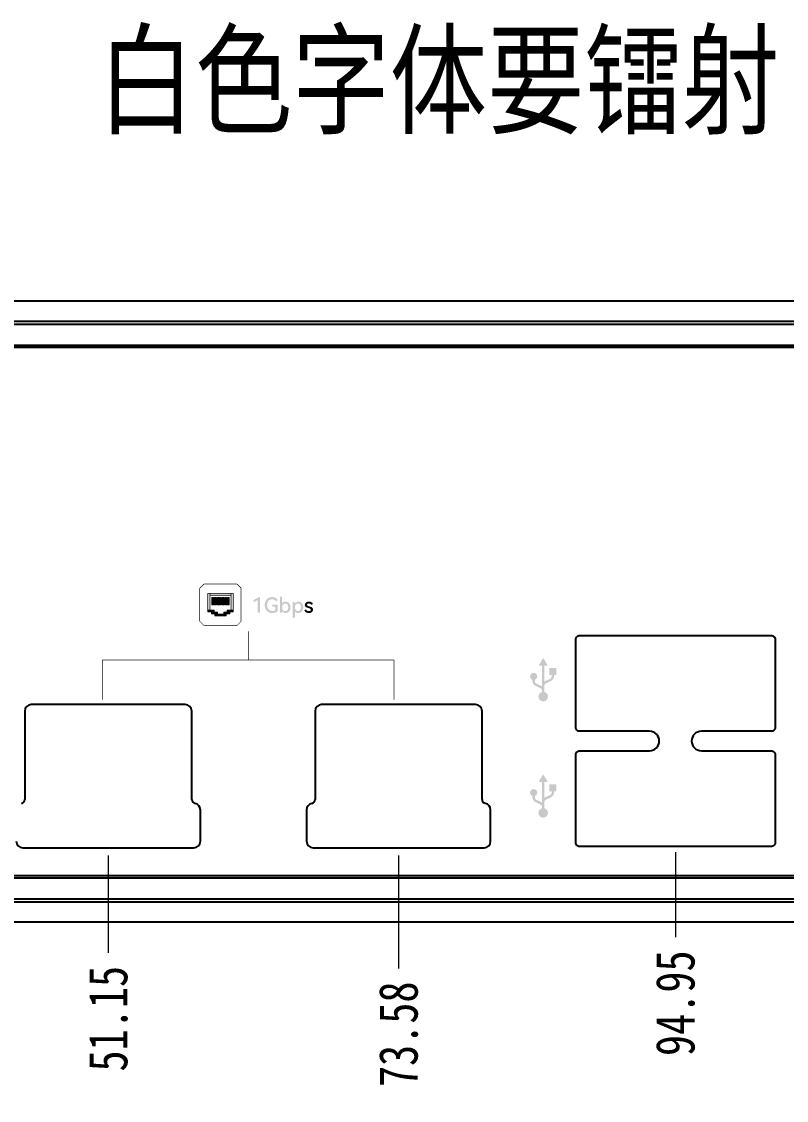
# Model space of a CAD drawing. Header units: millimetres. Extents: x 30573 to 30938, y 711 to 964.
# Drawn here: x 30699.2 to 30758.3, y 798.6 to 882 of the extents above; entities that cross this region are included whole.
import ezdxf
from ezdxf.enums import TextEntityAlignment as Align

# ---------------------------------------------------------------- set-up
doc = ezdxf.new("R2010")
doc.units = ezdxf.units.MM
for name, color, linetype in [('1', 1, 'Continuous'), ('MATER', 8, 'Continuous'), ('SECC', 6, 'Continuous'), ('SUS304', 7, 'Continuous')]:
    doc.layers.add(name, color=color, linetype=linetype)
doc.layers.add('DIM', color=4, linetype='Continuous', lineweight=13)
doc.styles.add('my', font='', dxfattribs={"width": 0.8})
doc.styles.get('my').set_extended_font_data('SimSun')
doc.dimstyles.new('1.0', dxfattribs={"dimtxt": 3, "dimasz": 0.8, "dimexe": 0.5, "dimexo": 0.5, "dimgap": 1, "dimtad": 0, "dimzin": 0, "dimdsep": 46, "dimtxsty": 'my', "dimcen": 0, "dimclrd": 4, "dimclre": 20, "dimclrt": 3, "dimazin": 0, "dimtfac": 1, "dimtofl": 0, "dimtmove": 0, "dimatfit": 3, "dimfxl": 1, "dimtolj": 1, "dimtzin": 0, "dimlwd": -1, "dimlwe": -1, "dimarcsym": 0})

# ---------------------------------------------------------------- blocks, each defined once
blk = doc.blocks.new('565566')
at = {"layer": '1', "lineweight": 15}
for points in [[(-3109.762, -389.931), (-2951.012, -389.931), (-2951.012, -434.381), (-3109.762, -434.381)], [(-3108.087, -391.556), (-2952.687, -391.556), (-2952.687, -432.756), (-3108.087, -432.756)]]:
    blk.add_lwpolyline(points, close=True, dxfattribs=at)
at = {"layer": 'SECC'}
blk.add_lwpolyline([(-2951.012, -434.381), (-3109.762, -434.381), (-3109.762, -389.931), (-2951.012, -389.931)], close=True, dxfattribs=at)
at = {"layer": 'SUS304', "color": 7, "linetype": 'Continuous'}
for p, q in [((-2951.084, -388.159), (-3109.69, -388.159)), ((-3109.516, -389.706), (-2951.258, -389.706)), ((-2952.826, -391.745), (-3107.948, -391.745)), ((-2952.826, -432.567), (-3107.948, -432.567)), ((-2951.258, -434.606), (-3109.516, -434.606)), ((-2951.084, -436.152), (-3109.69, -436.152))]:
    blk.add_line(p, q, dxfattribs=at)
blk = doc.blocks.new('*D56')
at = {"layer": 'Defpoints', "color": 0, "transparency": 16777216}
for p in [(30705.869, 818.011), (30660.528, 813.531), (30705.869, 809.976)]:
    blk.add_point(p, dxfattribs=at)
at = {"layer": 'DIM', "color": 20, "transparency": 16777216}
blk.add_line((30705.869, 817.511), (30705.869, 809.976), dxfattribs=at)
at = {"layer": 'DIM', "color": 3, "transparency": 16777216, "insert": (30705.869, 804.893), "char_height": 3, "attachment_point": 5, "rotation": 90, "style": 'my'}
blk.add_mtext('\\A1;51.15', dxfattribs=at)
blk = doc.blocks.new('*D57')
at = {"layer": 'Defpoints', "color": 0, "transparency": 16777216}
for p in [(30728.299, 818.011), (30660.258, 813.531), (30728.299, 808.774)]:
    blk.add_point(p, dxfattribs=at)
at = {"layer": 'DIM', "color": 20, "transparency": 16777216}
blk.add_line((30728.299, 817.511), (30728.299, 808.774), dxfattribs=at)
at = {"layer": 'DIM', "color": 3, "transparency": 16777216, "insert": (30728.299, 803.692), "char_height": 3, "attachment_point": 5, "rotation": 90, "style": 'my'}
blk.add_mtext('\\A1;73.58', dxfattribs=at)
blk = doc.blocks.new('*D58')
at = {"layer": 'Defpoints', "color": 0, "transparency": 16777216}
for p in [(30749.689, 818.264), (30658.278, 814.121), (30749.689, 811.2)]:
    blk.add_point(p, dxfattribs=at)
at = {"layer": 'DIM', "color": 20, "transparency": 16777216}
blk.add_line((30749.689, 817.764), (30749.689, 811.2), dxfattribs=at)
at = {"layer": 'DIM', "color": 3, "transparency": 16777216, "insert": (30749.689, 806.09), "char_height": 3, "attachment_point": 5, "rotation": 90, "style": 'my'}
blk.add_mtext('\\A1;94.95', dxfattribs=at)
blk = doc.blocks.new('*D59')
at = {"layer": 'Defpoints', "color": 0, "transparency": 16777216}
for p in [(30770.629, 818.121), (30654.719, 813.977), (30770.629, 811.314)]:
    blk.add_point(p, dxfattribs=at)
at = {"layer": 'DIM', "color": 20, "transparency": 16777216}
blk.add_line((30770.629, 817.621), (30770.629, 811.314), dxfattribs=at)
at = {"layer": 'DIM', "color": 3, "transparency": 16777216, "insert": (30770.629, 805.467), "char_height": 3, "attachment_point": 5, "rotation": 90, "style": 'my'}
blk.add_mtext('\\A1;115.25', dxfattribs=at)
blk = doc.blocks.new('*D52')
at = {"layer": 'Defpoints', "color": 0, "transparency": 16777216}
for p in [(30820.505, 841.551), (30789.304, 836.671), (30654.719, 814.121)]:
    blk.add_point(p, dxfattribs=at)
at = {"layer": 'DIM', "color": 20, "transparency": 16777216}
for p, q in [((30817.305, 836.671), (30818.905, 841.551)), ((30818.905, 841.551), (30820.505, 841.551)), ((30789.804, 836.671), (30817.305, 836.671))]:
    blk.add_line(p, q, dxfattribs=at)
at = {"layer": 'DIM', "color": 3, "transparency": 16777216, "insert": (30825.601, 841.551), "char_height": 3, "attachment_point": 5, "style": 'my'}
blk.add_mtext('\\A1;22.55', dxfattribs=at)
blk = doc.blocks.new('*D46')
at = {"layer": 'Defpoints', "color": 0, "transparency": 16777216}
for p in [(30813.469, 858.571), (30817.477, 858.571), (30654.719, 814.121)]:
    blk.add_point(p, dxfattribs=at)
at = {"layer": 'DIM', "color": 20, "transparency": 16777216}
blk.add_line((30813.969, 858.571), (30817.477, 858.571), dxfattribs=at)
at = {"layer": 'DIM', "color": 3, "transparency": 16777216, "insert": (30822.577, 858.571), "char_height": 3, "attachment_point": 5, "style": 'my'}
blk.add_mtext('\\A1;44.45', dxfattribs=at)
blk = doc.blocks.new('*D39')
at = {"layer": 'Defpoints', "color": 0, "transparency": 16777216}
for p in [(30813.469, 864.595), (30813.469, 858.571), (30654.719, 814.121)]:
    blk.add_point(p, dxfattribs=at)
at = {"layer": 'DIM', "color": 20, "transparency": 16777216}
blk.add_line((30813.469, 859.071), (30813.469, 864.595), dxfattribs=at)
at = {"layer": 'DIM', "color": 3, "transparency": 16777216, "insert": (30813.469, 870.415), "char_height": 3, "attachment_point": 5, "rotation": 90, "style": 'my'}
blk.add_mtext('\\A1;158.75', dxfattribs=at)
blk = doc.blocks.new('*D61')
at = {"layer": 'Defpoints', "color": 0, "transparency": 16777216}
for p in [(30789.304, 819.571), (30673.393, 815.427), (30789.304, 812.764)]:
    blk.add_point(p, dxfattribs=at)
at = {"layer": 'DIM', "color": 20, "transparency": 16777216}
blk.add_line((30789.304, 819.071), (30789.304, 812.764), dxfattribs=at)
at = {"layer": 'DIM', "color": 3, "transparency": 16777216, "insert": (30789.304, 806.904), "char_height": 3, "attachment_point": 5, "rotation": 90, "style": 'my'}
blk.add_mtext('\\A1;134.59', dxfattribs=at)

msp = doc.modelspace()

# ---------------------------------------------------------------- hatches: boundary and pattern name
at = {"layer": 'MATER'}
h = msp.add_hatch(color=0, dxfattribs=at)
h.dxf.hatch_style = 2
h.paths.add_polyline_path([(30713.721, 836.474), (30713.721, 837.77), (30713.54, 837.77), (30713.54, 836.474)])
h = msp.add_hatch(color=0, dxfattribs=at)
h.dxf.hatch_style = 2
h.paths.add_polyline_path([(30713.721, 837.615), (30715.355, 837.615), (30715.355, 837.77), (30713.721, 837.77)])
h = msp.add_hatch(color=0, dxfattribs=at)
h.dxf.hatch_style = 2
h.paths.add_polyline_path([(30714.006, 836.863), (30714.006, 837.459), (30713.851, 837.459), (30713.851, 836.863)])
h = msp.add_hatch(color=0, dxfattribs=at)
h.dxf.hatch_style = 2
h.paths.add_polyline_path([(30714.214, 836.863), (30714.214, 837.459), (30714.059, 837.459), (30714.059, 836.863)])
h = msp.add_hatch(color=0, dxfattribs=at)
h.dxf.hatch_style = 2
h.paths.add_polyline_path([(30714.421, 836.863), (30714.421, 837.459), (30714.266, 837.459), (30714.266, 836.863)])
h = msp.add_hatch(color=0, dxfattribs=at)
h.dxf.hatch_style = 2
h.paths.add_polyline_path([(30714.603, 836.863), (30714.603, 837.459), (30714.447, 837.459), (30714.447, 836.863)])
h = msp.add_hatch(color=0, dxfattribs=at)
h.dxf.hatch_style = 2
h.paths.add_polyline_path([(30714.81, 836.863), (30714.81, 837.459), (30714.655, 837.459), (30714.655, 836.863)])
h = msp.add_hatch(color=0, dxfattribs=at)
h.dxf.hatch_style = 2
h.paths.add_polyline_path([(30715.018, 836.863), (30715.018, 837.459), (30714.862, 837.459), (30714.862, 836.863)])
h = msp.add_hatch(color=0, dxfattribs=at)
h.dxf.hatch_style = 2
h.paths.add_polyline_path([(30715.225, 836.863), (30715.225, 837.459), (30715.069, 837.459), (30715.069, 836.863)])
h = msp.add_hatch(color=0, dxfattribs=at)
h.dxf.hatch_style = 2
h.paths.add_polyline_path([(30715.536, 836.474), (30715.536, 837.77), (30715.355, 837.77), (30715.355, 836.474)])
h = msp.add_hatch(color=7, dxfattribs=at)
h.dxf.hatch_style = 2
edge = h.paths.add_edge_path()
edge.add_spline(control_points=[(30717.109, 837.081), (30717.109, 837.081), (30717.109, 837.255), (30717.109, 837.255), (30717.109, 837.255), (30717.463, 837.459), (30717.463, 837.459), (30717.463, 837.459), (30717.598, 837.459), (30717.598, 837.459), (30717.598, 837.459), (30717.598, 836.262), (30717.598, 836.262), (30717.598, 836.262), (30717.42, 836.262), (30717.42, 836.262), (30717.42, 836.262), (30717.42, 837.257), (30717.42, 837.257), (30717.42, 837.257), (30717.109, 837.081), (30717.109, 837.081)], knot_values=[0, 0, 0, 0, 1, 1, 1, 2, 2, 2, 3, 3, 3, 4, 4, 4, 5, 5, 5, 6, 6, 6, 7, 7, 7, 7], degree=3, periodic=0)
h = msp.add_hatch(color=7, dxfattribs=at)
h.dxf.hatch_style = 2
edge = h.paths.add_edge_path()
edge.add_spline(control_points=[(30718.544, 836.746), (30718.544, 836.746), (30718.544, 836.901), (30718.544, 836.901), (30718.544, 836.901), (30718.962, 836.901), (30718.962, 836.901), (30718.962, 836.901), (30718.962, 836.427), (30718.962, 836.427), (30718.926, 836.374), (30718.87, 836.33), (30718.795, 836.296), (30718.719, 836.262), (30718.634, 836.244), (30718.541, 836.244), (30718.429, 836.244), (30718.328, 836.27), (30718.24, 836.322), (30718.152, 836.374), (30718.083, 836.447), (30718.033, 836.541), (30717.983, 836.635), (30717.958, 836.742), (30717.958, 836.863), (30717.958, 836.984), (30717.983, 837.091), (30718.034, 837.184), (30718.084, 837.277), (30718.153, 837.349), (30718.241, 837.401), (30718.329, 837.452), (30718.426, 837.477), (30718.533, 837.477), (30718.633, 837.477), (30718.721, 837.456), (30718.796, 837.413), (30718.872, 837.37), (30718.925, 837.311), (30718.957, 837.237), (30718.957, 837.237), (30718.813, 837.154), (30718.813, 837.154), (30718.788, 837.203), (30718.751, 837.242), (30718.701, 837.272), (30718.651, 837.302), (30718.592, 837.317), (30718.526, 837.317), (30718.452, 837.317), (30718.386, 837.299), (30718.328, 837.261), (30718.269, 837.223), (30718.224, 837.17), (30718.191, 837.101), (30718.159, 837.032), (30718.142, 836.953), (30718.142, 836.863), (30718.142, 836.772), (30718.159, 836.692), (30718.193, 836.622), (30718.227, 836.553), (30718.274, 836.5), (30718.337, 836.462), (30718.399, 836.424), (30718.47, 836.404), (30718.552, 836.404), (30718.657, 836.404), (30718.735, 836.432), (30718.787, 836.488), (30718.787, 836.488), (30718.787, 836.746), (30718.787, 836.746), (30718.787, 836.746), (30718.544, 836.746), (30718.544, 836.746)], knot_values=[0, 0, 0, 0, 1, 1, 1, 2, 2, 2, 3, 3, 3, 4, 4, 4, 5, 5, 5, 6, 6, 6, 7, 7, 7, 8, 8, 8, 9, 9, 9, 10, 10, 10, 11, 11, 11, 12, 12, 12, 13, 13, 13, 14, 14, 14, 15, 15, 15, 16, 16, 16, 17, 17, 17, 18, 18, 18, 19, 19, 19, 20, 20, 20, 21, 21, 21, 22, 22, 22, 23, 23, 23, 24, 24, 24, 25, 25, 25, 25], degree=3, periodic=0)
h = msp.add_hatch(color=7, dxfattribs=at)
h.dxf.hatch_style = 2
edge = h.paths.add_edge_path()
edge.add_spline(control_points=[(30719.711, 836.472), (30719.753, 836.524), (30719.774, 836.596), (30719.774, 836.687), (30719.774, 836.777), (30719.753, 836.848), (30719.711, 836.898), (30719.67, 836.949), (30719.615, 836.974), (30719.545, 836.974), (30719.478, 836.974), (30719.422, 836.951), (30719.374, 836.904), (30719.327, 836.857), (30719.303, 836.785), (30719.303, 836.687), (30719.303, 836.588), (30719.327, 836.514), (30719.374, 836.467), (30719.422, 836.419), (30719.478, 836.395), (30719.545, 836.395), (30719.614, 836.395), (30719.669, 836.421), (30719.711, 836.472)], knot_values=[0, 0, 0, 0, 1, 1, 1, 2, 2, 2, 3, 3, 3, 4, 4, 4, 5, 5, 5, 6, 6, 6, 7, 7, 7, 8, 8, 8, 8], degree=3, periodic=0)
edge = h.paths.add_edge_path()
edge.add_spline(control_points=[(30719.758, 837.076), (30719.815, 837.041), (30719.861, 836.99), (30719.896, 836.923), (30719.931, 836.856), (30719.948, 836.777), (30719.948, 836.687), (30719.948, 836.596), (30719.931, 836.516), (30719.896, 836.449), (30719.861, 836.382), (30719.815, 836.332), (30719.758, 836.297), (30719.701, 836.262), (30719.64, 836.244), (30719.574, 836.244), (30719.518, 836.244), (30719.464, 836.257), (30719.414, 836.284), (30719.364, 836.31), (30719.324, 836.349), (30719.293, 836.401), (30719.289, 836.359), (30719.286, 836.312), (30719.284, 836.262), (30719.284, 836.262), (30719.135, 836.262), (30719.135, 836.262), (30719.135, 836.262), (30719.135, 837.505), (30719.135, 837.505), (30719.135, 837.505), (30719.303, 837.505), (30719.303, 837.505), (30719.303, 837.505), (30719.303, 836.986), (30719.303, 836.986), (30719.334, 837.034), (30719.373, 837.07), (30719.42, 837.094), (30719.467, 837.118), (30719.519, 837.13), (30719.574, 837.13), (30719.64, 837.13), (30719.701, 837.112), (30719.758, 837.076)], knot_values=[0, 0, 0, 0, 1, 1, 1, 2, 2, 2, 3, 3, 3, 4, 4, 4, 5, 5, 5, 6, 6, 6, 7, 7, 7, 8, 8, 8, 9, 9, 9, 10, 10, 10, 11, 11, 11, 12, 12, 12, 13, 13, 13, 14, 14, 14, 15, 15, 15, 15], degree=3, periodic=0)
h = msp.add_hatch(color=7, dxfattribs=at)
h.dxf.hatch_style = 2
edge = h.paths.add_edge_path()
edge.add_spline(control_points=[(30720.695, 836.474), (30720.736, 836.524), (30720.757, 836.596), (30720.757, 836.687), (30720.757, 836.777), (30720.736, 836.848), (30720.694, 836.9), (30720.652, 836.952), (30720.597, 836.978), (30720.528, 836.978), (30720.462, 836.978), (30720.405, 836.954), (30720.357, 836.906), (30720.31, 836.858), (30720.286, 836.785), (30720.286, 836.687), (30720.286, 836.588), (30720.31, 836.515), (30720.357, 836.468), (30720.405, 836.421), (30720.462, 836.398), (30720.528, 836.398), (30720.598, 836.398), (30720.653, 836.423), (30720.695, 836.474)], knot_values=[0, 0, 0, 0, 1, 1, 1, 2, 2, 2, 3, 3, 3, 4, 4, 4, 5, 5, 5, 6, 6, 6, 7, 7, 7, 8, 8, 8, 8], degree=3, periodic=0)
edge = h.paths.add_edge_path()
edge.add_spline(control_points=[(30720.741, 837.076), (30720.798, 837.041), (30720.844, 836.99), (30720.879, 836.923), (30720.914, 836.856), (30720.931, 836.777), (30720.931, 836.687), (30720.931, 836.596), (30720.914, 836.516), (30720.879, 836.449), (30720.844, 836.382), (30720.798, 836.332), (30720.741, 836.297), (30720.684, 836.262), (30720.623, 836.244), (30720.557, 836.244), (30720.503, 836.244), (30720.452, 836.256), (30720.404, 836.28), (30720.356, 836.304), (30720.317, 836.34), (30720.286, 836.388), (30720.286, 836.388), (30720.286, 835.884), (30720.286, 835.884), (30720.286, 835.884), (30720.118, 835.884), (30720.118, 835.884), (30720.118, 835.884), (30720.118, 837.11), (30720.118, 837.11), (30720.118, 837.11), (30720.267, 837.11), (30720.267, 837.11), (30720.269, 837.055), (30720.272, 837.009), (30720.277, 836.971), (30720.307, 837.023), (30720.347, 837.063), (30720.397, 837.09), (30720.446, 837.116), (30720.5, 837.13), (30720.557, 837.13), (30720.623, 837.13), (30720.684, 837.112), (30720.741, 837.076)], knot_values=[0, 0, 0, 0, 1, 1, 1, 2, 2, 2, 3, 3, 3, 4, 4, 4, 5, 5, 5, 6, 6, 6, 7, 7, 7, 8, 8, 8, 9, 9, 9, 10, 10, 10, 11, 11, 11, 12, 12, 12, 13, 13, 13, 14, 14, 14, 15, 15, 15, 15], degree=3, periodic=0)
h = msp.add_hatch(color=7, dxfattribs=at)
h.dxf.hatch_style = 2
edge = h.paths.add_edge_path()
edge.add_spline(control_points=[(30721.6, 836.316), (30721.54, 836.268), (30721.461, 836.244), (30721.364, 836.244), (30721.278, 836.244), (30721.204, 836.263), (30721.144, 836.3), (30721.083, 836.337), (30721.042, 836.388), (30721.021, 836.453), (30721.021, 836.453), (30721.147, 836.527), (30721.147, 836.527), (30721.165, 836.481), (30721.193, 836.447), (30721.23, 836.423), (30721.267, 836.4), (30721.312, 836.388), (30721.364, 836.388), (30721.411, 836.388), (30721.448, 836.398), (30721.476, 836.417), (30721.504, 836.436), (30721.518, 836.462), (30721.518, 836.496), (30721.518, 836.522), (30721.509, 836.544), (30721.492, 836.56), (30721.475, 836.577), (30721.454, 836.591), (30721.429, 836.6), (30721.403, 836.61), (30721.368, 836.622), (30721.323, 836.635), (30721.264, 836.651), (30721.217, 836.667), (30721.182, 836.682), (30721.147, 836.697), (30721.116, 836.72), (30721.09, 836.75), (30721.065, 836.78), (30721.052, 836.82), (30721.052, 836.87), (30721.052, 836.922), (30721.067, 836.968), (30721.095, 837.008), (30721.124, 837.048), (30721.163, 837.078), (30721.211, 837.099), (30721.26, 837.119), (30721.313, 837.13), (30721.372, 837.13), (30721.449, 837.13), (30721.516, 837.113), (30721.571, 837.079), (30721.626, 837.045), (30721.662, 836.999), (30721.681, 836.942), (30721.681, 836.942), (30721.555, 836.87), (30721.555, 836.87), (30721.539, 836.906), (30721.515, 836.934), (30721.482, 836.953), (30721.45, 836.973), (30721.412, 836.983), (30721.367, 836.983), (30721.325, 836.983), (30721.291, 836.974), (30721.264, 836.957), (30721.238, 836.94), (30721.225, 836.916), (30721.225, 836.885), (30721.225, 836.861), (30721.233, 836.841), (30721.249, 836.827), (30721.265, 836.812), (30721.285, 836.8), (30721.308, 836.791), (30721.332, 836.781), (30721.366, 836.771), (30721.41, 836.759), (30721.469, 836.742), (30721.517, 836.726), (30721.554, 836.71), (30721.592, 836.694), (30721.624, 836.669), (30721.651, 836.636), (30721.677, 836.604), (30721.691, 836.561), (30721.691, 836.507), (30721.691, 836.428), (30721.66, 836.364), (30721.6, 836.316)], knot_values=[0, 0, 0, 0, 1, 1, 1, 2, 2, 2, 3, 3, 3, 4, 4, 4, 5, 5, 5, 6, 6, 6, 7, 7, 7, 8, 8, 8, 9, 9, 9, 10, 10, 10, 11, 11, 11, 12, 12, 12, 13, 13, 13, 14, 14, 14, 15, 15, 15, 16, 16, 16, 17, 17, 17, 18, 18, 18, 19, 19, 19, 20, 20, 20, 21, 21, 21, 22, 22, 22, 23, 23, 23, 24, 24, 24, 25, 25, 25, 26, 26, 26, 27, 27, 27, 28, 28, 28, 29, 29, 29, 30, 30, 30, 31, 31, 31, 31], degree=3, periodic=0)
h = msp.add_hatch(color=0, dxfattribs=at)
h.dxf.hatch_style = 2
h.paths.add_polyline_path([(30713.54, 836.318), (30714.058, 836.318), (30714.058, 836.474), (30713.54, 836.474)])
h = msp.add_hatch(color=0, dxfattribs=at)
h.dxf.hatch_style = 2
h.paths.add_polyline_path([(30713.825, 836.163), (30714.318, 836.163), (30714.318, 836.318), (30713.825, 836.318)])
h = msp.add_hatch(color=0, dxfattribs=at)
h.dxf.hatch_style = 2
h.paths.add_polyline_path([(30714.784, 836.163), (30715.277, 836.163), (30715.277, 836.318), (30714.784, 836.318)])
h = msp.add_hatch(color=0, dxfattribs=at)
h.dxf.hatch_style = 2
h.paths.add_polyline_path([(30715.044, 836.318), (30715.536, 836.318), (30715.536, 836.474), (30715.044, 836.474)])
h = msp.add_hatch(color=0, dxfattribs=at)
h.dxf.hatch_style = 2
h.paths.add_polyline_path([(30714.084, 836.007), (30714.992, 836.007), (30714.992, 836.163), (30714.084, 836.163)])
h = msp.add_hatch(color=7, dxfattribs=at)
h.dxf.hatch_style = 2
edge = h.paths.add_edge_path()
edge.add_spline(control_points=[(30739.434, 832.715), (30739.441, 832.73), (30739.457, 832.738), (30739.473, 832.738), (30739.488, 832.738), (30739.504, 832.73), (30739.512, 832.715), (30739.512, 832.715), (30739.788, 832.254), (30739.788, 832.254), (30739.793, 832.247), (30739.796, 832.239), (30739.796, 832.231), (30739.796, 832.222), (30739.794, 832.215), (30739.79, 832.207), (30739.782, 832.193), (30739.766, 832.184), (30739.749, 832.184), (30739.749, 832.184), (30739.565, 832.184), (30739.565, 832.184), (30739.565, 832.184), (30739.565, 830.947), (30739.565, 830.947), (30739.637, 830.993), (30739.722, 831.032), (30739.803, 831.067), (30739.959, 831.136), (30740.119, 831.207), (30740.119, 831.307), (30740.119, 831.307), (30740.119, 831.446), (30740.119, 831.446), (30740.119, 831.446), (30739.98, 831.446), (30739.98, 831.446), (30739.954, 831.446), (30739.934, 831.466), (30739.934, 831.492), (30739.934, 831.492), (30739.934, 831.954), (30739.934, 831.954), (30739.934, 831.98), (30739.954, 832), (30739.98, 832), (30739.98, 832), (30740.442, 832), (30740.442, 832), (30740.468, 832), (30740.488, 831.98), (30740.488, 831.954), (30740.488, 831.954), (30740.488, 831.492), (30740.488, 831.492), (30740.488, 831.467), (30740.468, 831.446), (30740.443, 831.446), (30740.443, 831.446), (30740.442, 831.446), (30740.442, 831.446), (30740.442, 831.446), (30740.303, 831.446), (30740.303, 831.446), (30740.303, 831.446), (30740.303, 831.307), (30740.303, 831.307), (30740.303, 831.087), (30740.077, 830.987), (30739.878, 830.898), (30739.723, 830.83), (30739.565, 830.759), (30739.565, 830.661), (30739.565, 830.661), (30739.565, 830.142), (30739.565, 830.142), (30739.723, 830.1), (30739.842, 829.956), (30739.842, 829.784), (30739.842, 829.581), (30739.676, 829.415), (30739.472, 829.415), (30739.269, 829.415), (30739.103, 829.581), (30739.103, 829.784), (30739.103, 829.956), (30739.222, 830.1), (30739.38, 830.142), (30739.38, 830.142), (30739.38, 830.292), (30739.38, 830.292), (30739.38, 830.39), (30739.222, 830.461), (30739.067, 830.529), (30738.868, 830.618), (30738.642, 830.717), (30738.642, 830.938), (30738.642, 830.938), (30738.642, 831.093), (30738.642, 831.093), (30738.531, 831.132), (30738.457, 831.236), (30738.457, 831.354), (30738.461, 831.507), (30738.588, 831.627), (30738.741, 831.623), (30738.889, 831.62), (30739.007, 831.501), (30739.011, 831.354), (30739.011, 831.236), (30738.937, 831.132), (30738.826, 831.093), (30738.826, 831.093), (30738.826, 830.938), (30738.826, 830.938), (30738.826, 830.837), (30738.986, 830.767), (30739.142, 830.697), (30739.223, 830.663), (30739.308, 830.624), (30739.38, 830.578), (30739.38, 830.578), (30739.38, 832.184), (30739.38, 832.184), (30739.38, 832.184), (30739.196, 832.184), (30739.196, 832.184), (30739.178, 832.184), (30739.164, 832.193), (30739.155, 832.207), (30739.146, 832.222), (30739.148, 832.241), (30739.157, 832.254), (30739.157, 832.254), (30739.434, 832.715), (30739.434, 832.715)], knot_values=[0, 0, 0, 0, 1, 1, 1, 2, 2, 2, 3, 3, 3, 4, 4, 4, 5, 5, 5, 6, 6, 6, 7, 7, 7, 8, 8, 8, 9, 9, 9, 10, 10, 10, 11, 11, 11, 12, 12, 12, 13, 13, 13, 14, 14, 14, 15, 15, 15, 16, 16, 16, 17, 17, 17, 18, 18, 18, 19, 19, 19, 20, 20, 20, 21, 21, 21, 22, 22, 22, 23, 23, 23, 24, 24, 24, 25, 25, 25, 26, 26, 26, 27, 27, 27, 28, 28, 28, 29, 29, 29, 30, 30, 30, 31, 31, 31, 32, 32, 32, 33, 33, 33, 34, 34, 34, 35, 35, 35, 36, 36, 36, 37, 37, 37, 38, 38, 38, 39, 39, 39, 40, 40, 40, 41, 41, 41, 42, 42, 42, 43, 43, 43, 44, 44, 44, 45, 45, 45, 45], degree=3, periodic=0)
h = msp.add_hatch(color=7, dxfattribs=at)
h.dxf.hatch_style = 2
edge = h.paths.add_edge_path()
edge.add_spline(control_points=[(30739.434, 823.729), (30739.441, 823.744), (30739.457, 823.752), (30739.473, 823.752), (30739.488, 823.752), (30739.504, 823.744), (30739.512, 823.729), (30739.512, 823.729), (30739.788, 823.268), (30739.788, 823.268), (30739.793, 823.261), (30739.796, 823.253), (30739.796, 823.244), (30739.796, 823.236), (30739.794, 823.228), (30739.79, 823.221), (30739.782, 823.207), (30739.766, 823.198), (30739.749, 823.198), (30739.749, 823.198), (30739.565, 823.198), (30739.565, 823.198), (30739.565, 823.198), (30739.565, 821.961), (30739.565, 821.961), (30739.637, 822.007), (30739.722, 822.046), (30739.803, 822.081), (30739.959, 822.15), (30740.119, 822.22), (30740.119, 822.321), (30740.119, 822.321), (30740.119, 822.46), (30740.119, 822.46), (30740.119, 822.46), (30739.98, 822.46), (30739.98, 822.46), (30739.954, 822.46), (30739.934, 822.48), (30739.934, 822.506), (30739.934, 822.506), (30739.934, 822.968), (30739.934, 822.968), (30739.934, 822.993), (30739.954, 823.014), (30739.98, 823.014), (30739.98, 823.014), (30740.442, 823.014), (30740.442, 823.014), (30740.468, 823.014), (30740.488, 822.993), (30740.488, 822.968), (30740.488, 822.968), (30740.488, 822.506), (30740.488, 822.506), (30740.488, 822.481), (30740.468, 822.46), (30740.443, 822.46), (30740.443, 822.46), (30740.442, 822.46), (30740.442, 822.46), (30740.442, 822.46), (30740.303, 822.46), (30740.303, 822.46), (30740.303, 822.46), (30740.303, 822.321), (30740.303, 822.321), (30740.303, 822.101), (30740.077, 822.001), (30739.878, 821.912), (30739.723, 821.844), (30739.565, 821.773), (30739.565, 821.675), (30739.565, 821.675), (30739.565, 821.156), (30739.565, 821.156), (30739.723, 821.114), (30739.842, 820.97), (30739.842, 820.798), (30739.842, 820.595), (30739.676, 820.429), (30739.472, 820.429), (30739.269, 820.429), (30739.103, 820.595), (30739.103, 820.798), (30739.103, 820.97), (30739.222, 821.114), (30739.38, 821.156), (30739.38, 821.156), (30739.38, 821.306), (30739.38, 821.306), (30739.38, 821.404), (30739.222, 821.475), (30739.067, 821.542), (30738.868, 821.632), (30738.642, 821.731), (30738.642, 821.952), (30738.642, 821.952), (30738.642, 822.106), (30738.642, 822.106), (30738.531, 822.145), (30738.457, 822.25), (30738.457, 822.368), (30738.461, 822.52), (30738.588, 822.641), (30738.741, 822.637), (30738.889, 822.633), (30739.007, 822.515), (30739.011, 822.368), (30739.011, 822.25), (30738.937, 822.145), (30738.826, 822.106), (30738.826, 822.106), (30738.826, 821.952), (30738.826, 821.952), (30738.826, 821.851), (30738.986, 821.78), (30739.142, 821.711), (30739.223, 821.677), (30739.308, 821.638), (30739.38, 821.592), (30739.38, 821.592), (30739.38, 823.198), (30739.38, 823.198), (30739.38, 823.198), (30739.196, 823.198), (30739.196, 823.198), (30739.178, 823.198), (30739.164, 823.207), (30739.155, 823.221), (30739.146, 823.236), (30739.148, 823.255), (30739.157, 823.268), (30739.157, 823.268), (30739.434, 823.729), (30739.434, 823.729)], knot_values=[0, 0, 0, 0, 1, 1, 1, 2, 2, 2, 3, 3, 3, 4, 4, 4, 5, 5, 5, 6, 6, 6, 7, 7, 7, 8, 8, 8, 9, 9, 9, 10, 10, 10, 11, 11, 11, 12, 12, 12, 13, 13, 13, 14, 14, 14, 15, 15, 15, 16, 16, 16, 17, 17, 17, 18, 18, 18, 19, 19, 19, 20, 20, 20, 21, 21, 21, 22, 22, 22, 23, 23, 23, 24, 24, 24, 25, 25, 25, 26, 26, 26, 27, 27, 27, 28, 28, 28, 29, 29, 29, 30, 30, 30, 31, 31, 31, 32, 32, 32, 33, 33, 33, 34, 34, 34, 35, 35, 35, 36, 36, 36, 37, 37, 37, 38, 38, 38, 39, 39, 39, 40, 40, 40, 41, 41, 41, 42, 42, 42, 43, 43, 43, 44, 44, 44, 45, 45, 45, 45], degree=3, periodic=0)

# ---------------------------------------------------------------- linework, layer by layer
at = {"color": 6, "linetype": 'Continuous'}
for p, q in [((30711.819, 829.171), (30699.919, 829.171)), ((30734.249, 829.171), (30722.349, 829.171)), ((30699.419, 828.671), (30699.419, 821.824)), ((30712.319, 821.824), (30712.319, 828.671)), ((30721.849, 828.671), (30721.849, 821.824)), ((30734.749, 821.824), (30734.749, 828.671)), ((30712.982, 818.611), (30712.982, 821.036)), ((30721.187, 821.036), (30721.187, 818.611)), ((30735.412, 818.611), (30735.412, 821.036)), ((30699.257, 818.111), (30712.482, 818.111)), ((30721.687, 818.111), (30734.912, 818.111))]:
    msp.add_line(p, q, dxfattribs=at)
for centre, radius, start, end in [((30699.919, 828.671), 0.5, 90, 180), ((30711.819, 828.671), 0.5, 0, 90), ((30722.349, 828.671), 0.5, 90, 180), ((30734.249, 828.671), 0.5, 0, 90), ((30699.119, 821.824), 0.3, 279.90637, 0), ((30712.619, 821.824), 0.3, 180, 260.09363), ((30712.482, 821.036), 0.5, 0, 80.09363), ((30721.687, 821.036), 0.5, 99.90637, 180), ((30721.549, 821.824), 0.3, 279.90637, 0), ((30735.049, 821.824), 0.3, 180, 260.09363), ((30734.912, 821.036), 0.5, 0, 80.09363), ((30699.257, 818.611), 0.5, 180, 270), ((30712.482, 818.611), 0.5, 270, 0), ((30721.687, 818.611), 0.5, 180, 270), ((30734.912, 818.611), 0.5, 270, 0)]:
    msp.add_arc(centre, radius, start, end, dxfattribs=at)
at = {"layer": '1'}
msp.add_lwpolyline([(30656.394, 856.946), (30811.794, 856.946), (30811.794, 815.746), (30656.394, 815.746)], close=True, dxfattribs=at)
msp.add_lwpolyline([(30656.394, 856.946), (30811.794, 856.946), (30811.794, 815.746), (30656.394, 815.746)], close=True, dxfattribs=at)
msp.add_lwpolyline([(30656.394, 856.946), (30811.794, 856.946), (30811.794, 815.746), (30656.394, 815.746)], close=True, dxfattribs=at)
msp.add_lwpolyline([(30656.394, 856.946), (30811.794, 856.946), (30811.794, 815.746), (30656.394, 815.746)], close=True, dxfattribs=at)
msp.add_lwpolyline([(30656.394, 856.946), (30811.794, 856.946), (30811.794, 815.746), (30656.394, 815.746)], close=True, dxfattribs=at)
msp.add_lwpolyline([(30656.394, 856.946), (30811.794, 856.946), (30811.794, 815.746), (30656.394, 815.746)], close=True, dxfattribs=at)
msp.add_lwpolyline([(30656.394, 856.946), (30811.794, 856.946), (30811.794, 815.746), (30656.394, 815.746)], close=True, dxfattribs=at)
msp.add_lwpolyline([(30656.394, 856.946), (30811.794, 856.946), (30811.794, 815.746), (30656.394, 815.746)], close=True, dxfattribs=at)
msp.add_lwpolyline([(30656.394, 856.946), (30811.794, 856.946), (30811.794, 815.746), (30656.394, 815.746)], close=True, dxfattribs=at)
msp.add_lwpolyline([(30656.394, 856.946), (30811.794, 856.946), (30811.794, 815.746), (30656.394, 815.746)], close=True, dxfattribs=at)
msp.add_lwpolyline([(30656.394, 856.946), (30811.794, 856.946), (30811.794, 815.746), (30656.394, 815.746)], close=True, dxfattribs=at)
msp.add_lwpolyline([(30656.394, 856.946), (30811.794, 856.946), (30811.794, 815.746), (30656.394, 815.746)], close=True, dxfattribs=at)
msp.add_lwpolyline([(30656.394, 856.946), (30811.794, 856.946), (30811.794, 815.746), (30656.394, 815.746)], close=True, dxfattribs=at)
at = {"layer": 'MATER', "color": 0, "lineweight": 18, "const_width": 0.05}
for points in [[(30712.941, 838.16), (30713.26, 838.479)], [(30712.941, 835.604), (30712.941, 835.714), (30712.941, 836.004), (30712.941, 836.882), (30712.941, 837.761), (30712.941, 838.05), (30712.941, 838.16)], [(30713.26, 838.479), (30713.37, 838.479), (30713.66, 838.479), (30714.538, 838.479), (30715.417, 838.479), (30715.706, 838.479), (30715.816, 838.479)], [(30715.816, 838.479), (30716.135, 838.16)], [(30716.135, 838.16), (30716.135, 838.05), (30716.135, 837.761), (30716.135, 836.882), (30716.135, 836.004), (30716.135, 835.714), (30716.135, 835.604)], [(30713.26, 835.285), (30712.941, 835.604)], [(30716.135, 835.604), (30715.816, 835.285)], [(30715.816, 835.285), (30715.706, 835.285), (30715.417, 835.285), (30714.538, 835.285), (30713.66, 835.285), (30713.37, 835.285), (30713.26, 835.285)]]:
    msp.add_lwpolyline(points, dxfattribs=at)
at = {"layer": 'MATER', "color": 0, "const_width": 0.05}
for points in [[(30713.721, 837.77), (30713.54, 837.77)], [(30713.54, 837.77), (30713.54, 836.474)], [(30713.721, 836.474), (30713.721, 837.77)], [(30715.355, 837.77), (30713.721, 837.77)], [(30713.721, 837.77), (30713.721, 837.615)], [(30713.721, 837.615), (30715.355, 837.615)], [(30714.006, 837.459), (30713.851, 837.459)], [(30713.851, 837.459), (30713.851, 836.863)], [(30714.006, 836.863), (30714.006, 837.459)], [(30714.214, 837.459), (30714.059, 837.459)], [(30714.059, 837.459), (30714.059, 836.863)], [(30714.214, 836.863), (30714.214, 837.459)], [(30714.421, 837.459), (30714.266, 837.459)], [(30714.266, 837.459), (30714.266, 836.863)], [(30714.421, 836.863), (30714.421, 837.459)], [(30714.603, 837.459), (30714.447, 837.459)], [(30714.447, 837.459), (30714.447, 836.863)], [(30714.603, 836.863), (30714.603, 837.459)], [(30714.81, 837.459), (30714.655, 837.459)], [(30714.655, 837.459), (30714.655, 836.863)], [(30714.81, 836.863), (30714.81, 837.459)], [(30715.018, 837.459), (30714.862, 837.459)], [(30714.862, 837.459), (30714.862, 836.863)], [(30715.018, 836.863), (30715.018, 837.459)], [(30715.225, 837.459), (30715.069, 837.459)], [(30715.069, 837.459), (30715.069, 836.863)], [(30715.225, 836.863), (30715.225, 837.459)], [(30715.536, 837.77), (30715.355, 837.77)], [(30715.355, 837.77), (30715.355, 836.474)], [(30715.355, 837.615), (30715.355, 837.77)], [(30715.536, 836.474), (30715.536, 837.77)], [(30713.54, 836.474), (30713.721, 836.474)], [(30714.058, 836.474), (30713.54, 836.474)], [(30713.54, 836.474), (30713.54, 836.318)], [(30713.54, 836.318), (30714.058, 836.318)], [(30714.318, 836.318), (30713.825, 836.318)], [(30713.825, 836.318), (30713.825, 836.163)], [(30713.851, 836.863), (30714.006, 836.863)], [(30714.058, 836.318), (30714.058, 836.474)], [(30714.059, 836.863), (30714.214, 836.863)], [(30714.266, 836.863), (30714.421, 836.863)], [(30714.318, 836.163), (30714.318, 836.318)], [(30714.447, 836.863), (30714.603, 836.863)], [(30714.655, 836.863), (30714.81, 836.863)], [(30715.277, 836.318), (30714.784, 836.318)], [(30714.784, 836.318), (30714.784, 836.163)], [(30714.862, 836.863), (30715.018, 836.863)], [(30715.536, 836.474), (30715.044, 836.474)], [(30715.044, 836.474), (30715.044, 836.318)], [(30715.044, 836.318), (30715.536, 836.318)], [(30715.069, 836.863), (30715.225, 836.863)], [(30715.277, 836.163), (30715.277, 836.318)], [(30715.355, 836.474), (30715.536, 836.474)], [(30715.536, 836.318), (30715.536, 836.474)], [(30713.825, 836.163), (30714.318, 836.163)], [(30714.992, 836.163), (30714.084, 836.163)], [(30714.084, 836.163), (30714.084, 836.007)], [(30714.084, 836.007), (30714.992, 836.007)], [(30714.784, 836.163), (30715.277, 836.163)], [(30714.992, 836.007), (30714.992, 836.163)]]:
    msp.add_lwpolyline(points, dxfattribs=at)
at = {"layer": 'MATER', "color": 7, "lineweight": 35, "const_width": 0.05}
for points in [[(30716.681, 832.607), (30716.681, 834.827)], [(30705.411, 829.547), (30705.411, 832.607)], [(30705.411, 832.607), (30727.95, 832.607)], [(30727.95, 832.607), (30727.95, 829.547)]]:
    msp.add_lwpolyline(points, dxfattribs=at)
at = {"layer": 'SECC'}
msp.add_lwpolyline([(30741.989, 834.203, -0.414214), (30742.289, 834.503), (30757.089, 834.503, -0.414214), (30757.389, 834.203), (30757.389, 827.403, -0.414214), (30757.089, 827.103), (30751.689, 827.103, 1), (30751.689, 825.603), (30757.089, 825.603, -0.414214), (30757.389, 825.303), (30757.389, 818.503, -0.414214), (30757.089, 818.203), (30742.289, 818.203, -0.414214), (30741.989, 818.503), (30741.989, 825.303, -0.414214), (30742.289, 825.603), (30747.689, 825.603, 1), (30747.689, 827.103), (30742.289, 827.103, -0.414214), (30741.989, 827.403)], format="xyb", close=True, dxfattribs=at)
at = {"layer": 'SUS304', "color": 6}
msp.add_lwpolyline([(30656.394, 856.946), (30811.794, 856.946), (30811.794, 815.746), (30656.394, 815.746)], close=True, dxfattribs=at)

# ---------------------------------------------------------------- block references
at = {"layer": 'DIM'}
msp.add_blockref('565566', (33764.481, 1248.501), dxfattribs=at)
msp.add_blockref('565566', (33764.481, 1248.501), dxfattribs=at)
msp.add_blockref('565566', (33764.481, 1248.501), dxfattribs=at)

# ---------------------------------------------------------------- texts
at = {"layer": 'DIM', "color": 3, "style": 'my', "width": 0.8}
msp.add_text('白色字体要镭射 ', height=6.8954, dxfattribs=at).set_placement((30733.252, 877.433), align=Align.MIDDLE_CENTER)

# ---------------------------------------------------------------- dimensions: what is measured, and where the dimension line sits
at = {"layer": 'DIM'}
for feature_location, offset, dtype, picture, middle in [((30813.469, 858.571), (0, 6.025), 1, '*D39', (30813.469, 870.415)), ((30813.469, 858.571), (4.008, 0), 0, '*D46', (30822.577, 858.571)), ((30789.304, 836.671), (31.202, 4.88), 0, '*D52', (30825.601, 841.551))]:
    dim = msp.add_ordinate_dim(feature_location=feature_location, offset=offset, dtype=dtype, origin=(30654.719, 814.121), dimstyle='1.0', dxfattribs=at)
    dim.commit()
    dim.dimension.update_dxf_attribs({"geometry": picture, "text_midpoint": middle})
for feature_location, offset, origin, text, picture, middle in [((30789.304, 819.571), (0, -6.807), (30673.393, 815.427), '134.59', '*D61', (30789.304, 806.904)), ((30770.629, 818.121), (0, -6.807), (30654.719, 813.977), '115.25', '*D59', (30770.629, 805.467)), ((30749.689, 818.264), (0, -7.065), (30658.278, 814.121), '94.95', '*D58', (30749.689, 806.09)), ((30728.299, 818.011), (0, -9.236), (30660.258, 813.531), '73.58', '*D57', (30728.299, 803.692)), ((30705.869, 818.011), (0, -8.035), (30660.528, 813.531), '51.15', '*D56', (30705.869, 804.893))]:
    dim = msp.add_ordinate_dim(feature_location=feature_location, offset=offset, dtype=1, origin=origin, text=text, dimstyle='1.0', dxfattribs=at)
    dim.commit()
    dim.dimension.update_dxf_attribs({"geometry": picture, "text_midpoint": middle})

doc.saveas('drawing.dxf')
